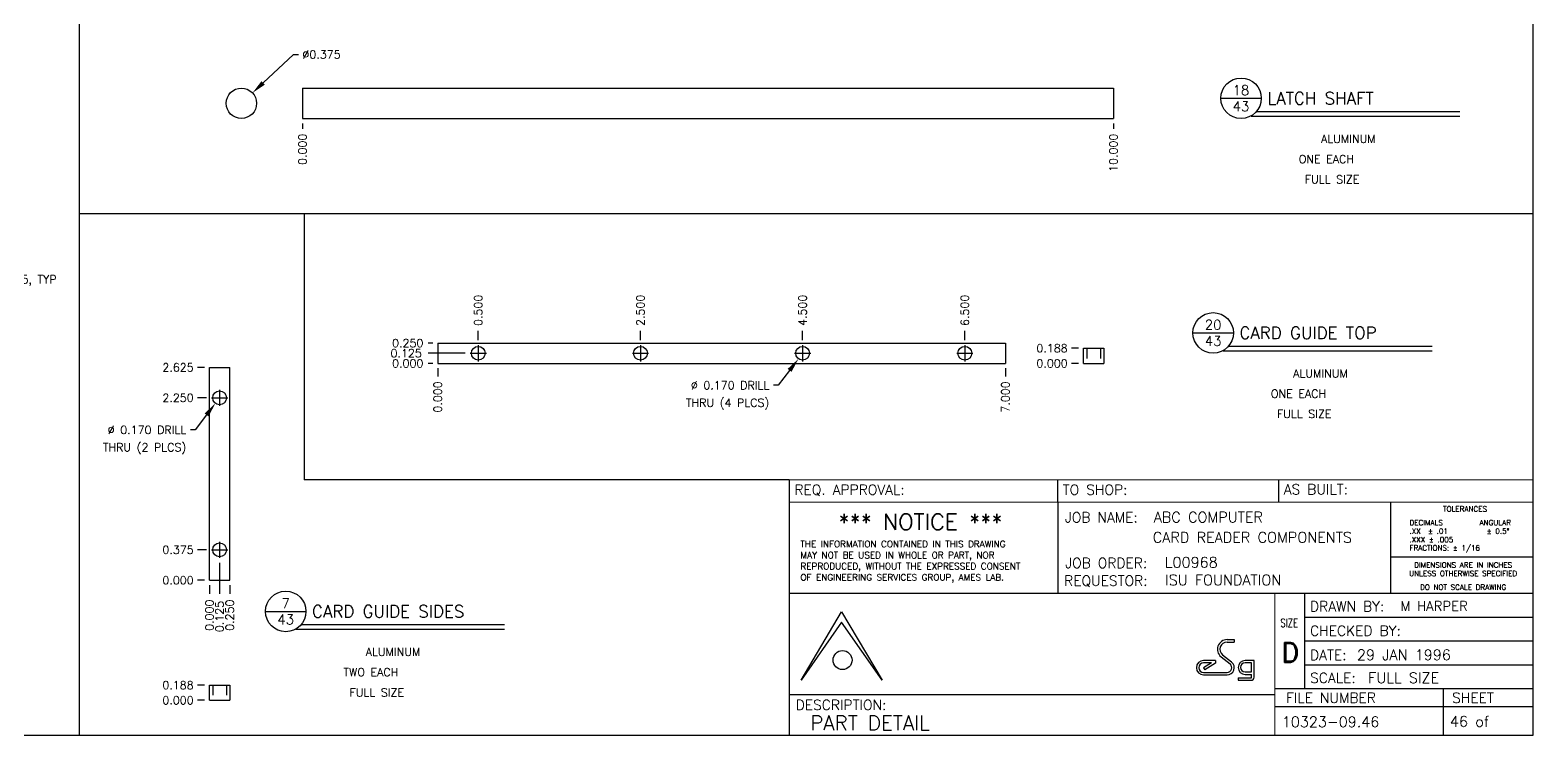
# Model space of a CAD drawing. Extents: x 0 to 33, y 0 to 21.
# Drawn here: x 14.46 to 33.01, y -0.01 to 8.7 of the extents above; entities that cross this region are included whole.
import ezdxf
from ezdxf.enums import TextEntityAlignment as Align

# ---------------------------------------------------------------- set-up
doc = ezdxf.new("R2010")
doc.units = 0
doc.header["$MEASUREMENT"] = 0
doc.linetypes.add('HIDDEN2', pattern=[0.1875, 0.125, -0.0625])
doc.layers.get('0').update_dxf_attribs({"linetype": 'CONTINUOUS'})
doc.layers.get('DEFPOINTS').update_dxf_attribs({"linetype": 'CONTINUOUS'})
for name, color, linetype in [('BORDER', 5, 'CONTINUOUS'), ('DIM', 1, 'CONTINUOUS'), ('HIDDEN2', 6, 'HIDDEN2'), ('OBJECT', 3, 'CONTINUOUS'), ('TEXT', 1, 'CONTINUOUS')]:
    doc.layers.add(name, color=color, linetype=linetype)
doc.styles.add('ADESK_C$1$ADESK_C$0$ADESK1', font='romans')
doc.styles.add('ADESK_C$1$ADESK_C$0$SIZE', font='romand')
doc.styles.add('BORDERTEXTM', font='romans', dxfattribs={"height": 0.125})
doc.styles.add('ROMANS', font='romans')
doc.styles.add('SIMPLEX', font='simplex.shx')
doc.styles.add('TITLE', font='italic')
doc.dimstyles.new('STANDARD$4', dxfattribs={"dimtxt": 0.1, "dimasz": 0.18, "dimexe": 0.18, "dimexo": 0.063, "dimgap": 0.1, "dimtad": 0, "dimtih": 1, "dimtoh": 1, "dimdec": 3, "dimzin": 0, "dimdsep": 46, "dimtxsty": 'SIMPLEX', "dimcen": 0.1, "dimclrd": 1, "dimclre": 1, "dimclrt": 1, "dimadec": 0, "dimazin": 0, "dimtfac": 0.8, "dimtdec": 3, "dimtofl": 0, "dimtmove": 0, "dimatfit": 0, "dimfxl": 1, "dimtolj": 1, "dimtzin": 0, "dimarcsym": 0})

# ---------------------------------------------------------------- blocks, each defined once
blk = doc.blocks.new('*D68')
at = {"color": 1, "linetype": 'ByBlock', "transparency": 16777216}
for p, q in [((10.695, 30.401), (11.655, 30.962)), ((11.655, 30.962), (11.835, 30.962)), ((10.332, 30.247), (10.532, 30.247)), ((10.432, 30.147), (10.432, 30.347))]:
    blk.add_line(p, q, dxfattribs=at)
blk.add_solid([(10.68, 30.427), (10.711, 30.375), (10.54, 30.31)], dxfattribs=at)
at = {"layer": 'DEFPOINTS', "color": 0, "linetype": 'ByBlock', "transparency": 16777216}
for p in [(10.432, 30.247), (10.54, 30.31)]:
    blk.add_point(p, dxfattribs=at)
at = {"color": 1, "linetype": 'ByBlock', "transparency": 16777216, "insert": (12.382, 30.962), "char_height": 0.1, "attachment_point": 5, "style": 'SIMPLEX'}
blk.add_mtext('\\A1;{R0.125, TYP}', dxfattribs=at)
blk = doc.blocks.new('T-BLK')
for p, q in [((-1.758, 1.75), (-1.758, 2.875)), ((-2.816, 0.576), (-2.816, 1.75))]:
    blk.add_line(p, q)
at = {"layer": 'BORDER'}
for p, q in [((-5.863, 2.875), (-5.863, 1.75)), ((-3.187, 0.576), (0, 0.576))]:
    blk.add_line(p, q, dxfattribs=at)
at = {"layer": 'BORDER', "linetype": 'Continuous'}
blk.add_line((-1.758, 2.199), (0, 2.199), dxfattribs=at)
at = {"layer": 'BORDER', "const_width": 0.0156}
for points in [[(0, 3.151), (-9.174, 3.151)], [(-9.174, 3.151), (-9.174, 0)], [(0, 2.875), (-9.174, 2.875)], [(0, 1.75), (-9.174, 1.75)], [(-3.187, 0), (-3.187, 1.75)], [(0, 0.576), (-3.187, 0.576)], [(-9.174, 0.5), (-3.187, 0.5)]]:
    blk.add_lwpolyline(points, dxfattribs=at)
at = {"layer": 'DIM'}
for p, q in [((-2.816, 1.456), (0, 1.456)), ((-2.816, 1.163), (0, 1.163)), ((-2.816, 0.869), (0, 0.869))]:
    blk.add_line(p, q, dxfattribs=at)
for points in [[(-1.107, 0.004), (-1.107, 0.576)], [(0, 0.353), (-3.187, 0.353)]]:
    blk.add_lwpolyline(points, dxfattribs=at)
at = {"layer": 'OBJECT'}
for p, q in [((-9.029, 0.678), (-8.529, 1.521)), ((-8.529, 1.521), (-8.029, 0.678)), ((-8.529, 1.396), (-9.029, 0.678)), ((-8.029, 0.678), (-8.529, 1.396)), ((-3.776, 1.18), (-3.687, 1.18)), ((-3.776, 1.15), (-3.687, 1.15)), ((-3.687, 1.18), (-3.687, 1.15)), ((-3.85, 0.969), (-3.739, 0.88)), ((-3.831, 0.992), (-3.721, 0.904)), ((-3.917, 0.923), (-4.066, 0.923)), ((-3.968, 0.893), (-4.066, 0.834)), ((-3.968, 0.893), (-4.066, 0.893)), ((-4.066, 0.834), (-4.051, 0.808)), ((-4.066, 0.775), (-3.776, 0.775)), ((-4.066, 0.745), (-3.776, 0.745)), ((-3.917, 0.888), (-4.051, 0.808)), ((-3.917, 0.923), (-3.917, 0.888)), ((-3.443, 0.923), (-3.554, 0.923)), ((-3.473, 0.893), (-3.554, 0.893)), ((-3.554, 0.781), (-3.473, 0.781)), ((-3.554, 0.751), (-3.473, 0.751)), ((-3.473, 0.781), (-3.473, 0.893)), ((-3.473, 0.716), (-3.473, 0.751)), ((-3.443, 0.716), (-3.443, 0.923)), ((-3.64, 0.708), (-3.481, 0.708)), ((-3.64, 0.708), (-3.64, 0.678)), ((-3.64, 0.678), (-3.481, 0.678))]:
    blk.add_line(p, q, dxfattribs=at)
at = {"layer": 'OBJECT', "const_width": 0.0156}
for points in [[(-5.866, 2.875), (-5.866, 3.151)], [(-3.139, 2.875), (-3.139, 3.151)]]:
    blk.add_lwpolyline(points, dxfattribs=at)
at = {"layer": 'OBJECT'}
blk.add_circle((-8.518, 0.928), 0.117, dxfattribs=at)
for centre, radius, start, end in [((-3.776, 1.061), 0.119, 90, 231.3801), ((-3.776, 1.061), 0.0887, 90, 231.3801), ((-4.066, 0.834), 0.0887, 90, 270), ((-4.066, 0.834), 0.0587, 90, 270), ((-3.776, 0.834), 0.0887, 270, 51.3801), ((-3.776, 0.834), 0.0587, 270, 51.3801), ((-3.554, 0.837), 0.086, 90, 270), ((-3.554, 0.837), 0.056, 90, 270), ((-3.481, 0.716), 0.00793, 270, 0), ((-3.481, 0.716), 0.0379, 270, 0)]:
    blk.add_arc(centre, radius, start, end, dxfattribs=at)
at = {"layer": 'DIM', "style": 'ADESK_C$1$ADESK_C$0$ADESK1'}
for s, p in [('TOLERANCES', (-0.842, 2.759)), ('DIMENSIONS ARE IN INCHES', (-0.865, 2.068)), ('UNLESS OTHERWISE SPECIFIED', (-0.865, 1.963)), ('DO NOT SCALE DRAWING', (-0.865, 1.793))]:
    blk.add_text(s, height=0.065, dxfattribs=at).set_placement(p, align=Align.CENTER)
for s, p in [('DECIMALS', (-1.527, 2.59)), ('ANGULAR', (-0.663, 2.59)), ('.XX  %%P .01', (-1.527, 2.485)), ('.XXX %%P .005', (-1.527, 2.38)), ('  %%P 0.5%%D', (-0.663, 2.485)), ('FRACTIONS: %%P 1/16', (-1.527, 2.278))]:
    blk.add_text(s, height=0.065, dxfattribs=at).set_placement(p)
at = {"layer": 'OBJECT', "linetype": 'Continuous', "style": 'SIMPLEX'}
for tag, p in [('TITLE_LINE_ONE', (-4.681, 2.625)), ('TITLE_LINE_TWO', (-4.693, 2.377)), ('JO/WO/DAYSHEET', (-4.544, 2.068)), ('REQUESTOR', (-4.54, 1.85)), ('FILE_NUMBER', (-3.102, 0.102)), ('SHEET', (-1.028, 0.106))]:
    blk.add_attdef(tag, p, '', height=0.13, dxfattribs=at)
at = {"layer": 'OBJECT', "flags": 2}
for tag, p, height, style in [('TOP_LINE_LOGO', (-7.927, 1.339), 0.17, 'TITLE'), ('FIRST_LOGO_LINE', (-7.92, 1.113), 0.1, 'SIMPLEX'), ('SECOND_LOGO_LINE', (-7.92, 0.956), 0.085, 'SIMPLEX'), ('BOTTOM_LINE_LOGO', (-7.922, 0.718), 0.125, 'TITLE')]:
    blk.add_attdef(tag, p, '', height=height, dxfattribs=dict(at, style=style))
at = {"layer": 'OBJECT', "linetype": 'Continuous', "style": 'ADESK_C$1$ADESK_C$0$SIZE'}
blk.add_attdef('D', text='', height=0.25, dxfattribs=at).set_placement((-2.998, 0.896), align=Align.CENTER)
at = {"layer": 'OBJECT', "style": 'SIMPLEX'}
blk.add_attdef('DESCRIPTION', (-8.917, 0.062), '', height=0.18, dxfattribs=at)
at = {"layer": 'TEXT', "style": 'BORDERTEXTM'}
for s, p in [('REQ. APPROVAL:', (-9.112, 2.966)), ('TO SHOP:', (-5.803, 2.966)), ('AS BUILT:', (-3.077, 2.971)), ('JOB NAME:', (-5.777, 2.625)), ('JOB ORDER:', (-5.773, 2.062)), ('REQUESTOR:', (-5.785, 1.844)), ('DRAWN BY:', (-2.753, 1.528)), ('CHECKED BY:', (-2.753, 1.227)), ('DATE:', (-2.753, 0.928)), ('SCALE:', (-2.752, 0.645)), ('DESCRIPTION:', (-9.096, 0.312))]:
    blk.add_text(s, height=0.125, dxfattribs=at).set_placement(p)
at = {"layer": 'TEXT', "linetype": 'Continuous', "style": 'SIMPLEX'}
blk.add_text('*** NOTICE ***', height=0.2, dxfattribs=at).set_placement((-7.557, 2.532), align=Align.CENTER)
for s, p in [('THE INFORMATION CONTAINED IN THIS DRAWING', (-9.038, 2.319)), ('MAY NOT BE USED IN WHOLE OR PART, NOR', (-9.038, 2.182)), ('REPRODUCED, WITHOUT THE EXPRESSED CONSENT', (-9.038, 2.045)), ('OF ENGINEERING SERVICES GROUP, AMES LAB.', (-9.038, 1.908))]:
    blk.add_text(s, height=0.08, dxfattribs=at).set_placement(p)
at = {"layer": 'TEXT', "style": 'ADESK_C$1$ADESK_C$0$ADESK1', "width": 0.75}
blk.add_text('SIZE', height=0.1, dxfattribs=at).set_placement((-3.118, 1.335))
at = {"layer": 'TEXT', "style": 'BORDERTEXTM'}
for s, p in [('FILE NUMBER', (-2.495, 0.463)), ('SHEET', (-0.744, 0.463))]:
    blk.add_text(s, height=0.125, dxfattribs=at).set_placement(p, align=Align.MIDDLE)
at = {"layer": 'TEXT', "linetype": 'Continuous', "style": 'SIMPLEX'}
for tag, p, height in [('DRAWN_BY', (-1.639, 1.533), 0.12), ('DD_MON_YYYY', (-2.175, 0.927), 0.13), ('SCALE', (-2.036, 0.644), 0.13)]:
    blk.add_attdef(tag, p, '', height=height, dxfattribs=at)
blk = doc.blocks.new('P-TITLE')
at = {"layer": 'OBJECT'}
for p, q in [((-1.562, -0.638), (-1.062, -0.638)), ((1.387, -0.862), (-1.188, -0.862)), ((-1.113, -0.8), (1.387, -0.8))]:
    blk.add_line(p, q, dxfattribs=at)
blk.add_circle((-1.312, -0.638), 0.25, dxfattribs=at)
at = {"layer": 'OBJECT', "style": 'ROMANS'}
for tag, p in [('NO.', (-1.312, -0.538)), ('PAGE', (-1.312, -0.738))]:
    blk.add_attdef(tag, text='', height=0.12, dxfattribs=at).set_placement(p, align=Align.MIDDLE)
for tag, p, height in [('DESCRIPTION', (-0.988, -0.712), 0.15), ('MATERIAL', (-0.325, -1.188), 0.1), ('#_REQUIRED', (-0.6, -1.438), 0.1), ('SCALE', (-0.525, -1.688), 0.1)]:
    blk.add_attdef(tag, p, '', height=height, dxfattribs=at)
at = {"layer": 'OBJECT', "style": 'ROMANS', "flags": 2}
for tag, p in [('MATERIAL:', (-1.163, -1.188)), ('REQD:', (-1.163, -1.438)), ('SCALE:', (-1.163, -1.688))]:
    blk.add_attdef(tag, p, '', height=0.1, dxfattribs=at)

msp = doc.modelspace()

# ---------------------------------------------------------------- linework, layer by layer
at = {"layer": 'BORDER'}
for p, q in [((33, 0), (33, 21)), ((15.0666, 8.9079), (15.0666, 0)), ((15.0666, 6.4346), (33, 6.4346)), ((17.8421, 6.4346), (17.8421, 3.151)), ((23.8255, 3.151), (17.8421, 3.151)), ((0, 0), (33, 0))]:
    msp.add_line(p, q, dxfattribs=at)
at = {"layer": 'DIM'}
for p, q in [((17.3368, 8.0461), (17.711, 8.3966)), ((17.711, 8.3966), (17.771, 8.3966)), ((17.8221, 7.5474), (17.8221, 7.4802)), ((27.8221, 7.5474), (27.8221, 7.4802)), ((19.4296, 4.8367), (19.3728, 4.8367)), ((19.9896, 4.8717), (19.9896, 4.988)), ((21.9896, 4.8717), (21.9896, 4.988)), ((23.9896, 4.8717), (23.9896, 4.988)), ((25.9896, 4.8717), (25.9896, 4.988)), ((19.8296, 4.7117), (19.3728, 4.7117)), ((19.8896, 4.7117), (20.0896, 4.7117)), ((19.9896, 4.8117), (19.9896, 4.6117)), ((21.8896, 4.7117), (22.0896, 4.7117)), ((21.9896, 4.8117), (21.9896, 4.6117)), ((23.8896, 4.7117), (24.0896, 4.7117)), ((23.9896, 4.8117), (23.9896, 4.6117)), ((25.8896, 4.7117), (26.0896, 4.7117)), ((25.9896, 4.8117), (25.9896, 4.6117)), ((27.3934, 4.7742), (27.3041, 4.7742)), ((16.6145, 4.5377), (16.5252, 4.5377)), ((19.4296, 4.5867), (19.3728, 4.5867)), ((19.4896, 4.5267), (19.4896, 4.4256)), ((23.8293, 4.5007), (23.6892, 4.3163)), ((26.4896, 4.5267), (26.4896, 4.4256)), ((27.3934, 4.5867), (27.3041, 4.5867)), ((23.6892, 4.3163), (23.6292, 4.3163)), ((16.6395, 4.1622), (16.5252, 4.1622)), ((16.6995, 4.1622), (16.8995, 4.1622)), ((16.7995, 4.2622), (16.7995, 4.0622)), ((16.6392, 3.9511), (16.4991, 3.7668)), ((16.4991, 3.7668), (16.4391, 3.7668)), ((16.6395, 2.2877), (16.5252, 2.2877)), ((16.6995, 2.2877), (16.8995, 2.2877)), ((16.7995, 2.3877), (16.7995, 2.1877)), ((16.7995, 2.1277), (16.7995, 1.7459)), ((16.6145, 1.9127), (16.5252, 1.9127)), ((16.6745, 1.8527), (16.6745, 1.7459)), ((16.9245, 1.8527), (16.9245, 1.7459)), ((16.6145, 0.619), (16.5252, 0.619)), ((16.6145, 0.4315), (16.5252, 0.4315))]:
    msp.add_line(p, q, dxfattribs=at)
for points in [[(17.3573, 8.0242), (17.3163, 8.068), (17.2054, 7.923)], [(23.8054, 4.5188), (23.8531, 4.4825), (23.9381, 4.644)], [(16.6153, 3.9693), (16.6631, 3.933), (16.7481, 4.0945)]]:
    msp.add_solid(points, dxfattribs=at)
at = {"layer": 'HIDDEN2'}
for p, q in [((27.4934, 4.7742), (27.4934, 4.5867)), ((27.6634, 4.7742), (27.6634, 4.5867)), ((16.7145, 0.619), (16.7145, 0.4315)), ((16.8845, 0.619), (16.8845, 0.4315))]:
    msp.add_line(p, q, dxfattribs=at)
at = {"layer": 'OBJECT'}
for p, q in [((17.8221, 7.9824), (27.8221, 7.9824)), ((17.8221, 7.9824), (17.8221, 7.6074)), ((27.8221, 7.9824), (27.8221, 7.6074)), ((17.8221, 7.6074), (27.8221, 7.6074)), ((19.4896, 4.8367), (26.4896, 4.8367)), ((19.4896, 4.8367), (19.4896, 4.5867)), ((26.4896, 4.8367), (26.4896, 4.5867)), ((27.4534, 4.7742), (27.7034, 4.7742)), ((27.4534, 4.5867), (27.4534, 4.7742)), ((27.7034, 4.7742), (27.7034, 4.5867)), ((16.6745, 1.9127), (16.6745, 4.5377)), ((16.6745, 4.5377), (16.9245, 4.5377)), ((16.9245, 1.9127), (16.9245, 4.5377)), ((19.4896, 4.5867), (26.4896, 4.5867)), ((27.4534, 4.5867), (27.7034, 4.5867)), ((16.6745, 1.9127), (16.9245, 1.9127)), ((16.6745, 0.619), (16.9245, 0.619)), ((16.6745, 0.4315), (16.6745, 0.619)), ((16.9245, 0.619), (16.9245, 0.4315)), ((16.6745, 0.4315), (16.9245, 0.4315))]:
    msp.add_line(p, q, dxfattribs=at)
for centre, radius in [((17.0686, 7.7949), 0.1875), ((19.9896, 4.7117), 0.085), ((21.9896, 4.7117), 0.085), ((23.9896, 4.7117), 0.085), ((25.9896, 4.7117), 0.085), ((16.7995, 4.1622), 0.085), ((16.7995, 2.2877), 0.085)]:
    msp.add_circle(centre, radius, dxfattribs=at)

# ---------------------------------------------------------------- block references
at = {"layer": 'BORDER'}
ref = msp.add_blockref('P-TITLE', (30.7077, 8.4943), dxfattribs=at)
ref.add_attrib('SCALE', 'FULL SIZE', (30.1827, 6.8068), dxfattribs={"layer": 'TEXT', "height": 0.1, "style": 'ROMANS'})
ref.add_attrib('#_REQUIRED', 'ONE EACH', (30.1077, 7.0563), dxfattribs={"layer": 'TEXT', "height": 0.1, "style": 'ROMANS'})
ref.add_attrib('MATERIAL', 'ALUMINUM', (30.3827, 7.3068), dxfattribs={"layer": 'TEXT', "height": 0.1, "style": 'ROMANS'})
ref.add_attrib('NO.', '18', dxfattribs={"layer": 'TEXT', "height": 0.12, "style": 'ROMANS'}).set_placement((29.3952, 7.9568), align=Align.MIDDLE)
ref.add_attrib('DESCRIPTION', 'LATCH SHAFT', (29.7202, 7.7818), dxfattribs={"layer": 'OBJECT', "height": 0.15, "style": 'ROMANS'})
ref.add_attrib('PAGE', '43', dxfattribs={"layer": 'TEXT', "height": 0.12, "style": 'ROMANS'}).set_placement((29.3952, 7.7568), align=Align.MIDDLE)
ref = msp.add_blockref('P-TITLE', (30.3641, 5.6009), dxfattribs=at)
ref.add_attrib('SCALE', 'FULL SIZE', (29.8391, 3.9134), dxfattribs={"layer": 'TEXT', "height": 0.1, "style": 'ROMANS'})
ref.add_attrib('#_REQUIRED', 'ONE EACH', (29.7641, 4.1629), dxfattribs={"layer": 'TEXT', "height": 0.1, "style": 'ROMANS'})
ref.add_attrib('MATERIAL', 'ALUMINUM', (30.0391, 4.4134), dxfattribs={"layer": 'TEXT', "height": 0.1, "style": 'ROMANS'})
ref.add_attrib('NO.', '20', dxfattribs={"layer": 'TEXT', "height": 0.12, "style": 'ROMANS'}).set_placement((29.0516, 5.0634), align=Align.MIDDLE)
ref.add_attrib('DESCRIPTION', 'CARD GUIDE TOP', (29.3766, 4.8884), dxfattribs={"layer": 'OBJECT', "height": 0.15, "style": 'ROMANS'})
ref.add_attrib('PAGE', '43', dxfattribs={"layer": 'TEXT', "height": 0.12, "style": 'ROMANS'}).set_placement((29.0516, 4.8634), align=Align.MIDDLE)
ref = msp.add_blockref('P-TITLE', (18.9271, 2.166), dxfattribs=at)
ref.add_attrib('SCALE', 'FULL SIZE', (18.4021, 0.4785), dxfattribs={"layer": 'TEXT', "height": 0.1, "style": 'ROMANS'})
ref.add_attrib('#_REQUIRED', 'TWO EACH', (18.3271, 0.728), dxfattribs={"layer": 'TEXT', "height": 0.1, "style": 'ROMANS'})
ref.add_attrib('MATERIAL', 'ALUMINUM', (18.6021, 0.9785), dxfattribs={"layer": 'TEXT', "height": 0.1, "style": 'ROMANS'})
ref.add_attrib('NO.', '7', dxfattribs={"layer": 'TEXT', "height": 0.12, "style": 'ROMANS'}).set_placement((17.6146, 1.6285), align=Align.MIDDLE)
ref.add_attrib('DESCRIPTION', 'CARD GUIDE SIDES', (17.9396, 1.4535), dxfattribs={"layer": 'OBJECT', "height": 0.15, "style": 'ROMANS'})
ref.add_attrib('PAGE', '43', dxfattribs={"layer": 'TEXT', "height": 0.12, "style": 'ROMANS'}).set_placement((17.6146, 1.4285), align=Align.MIDDLE)
at = {"layer": 'DIM'}
ref = msp.add_blockref('T-BLK', (33, 0), dxfattribs=at)
ref.add_attrib('DESCRIPTION', 'PART DETAIL', (24.0833, 0.0622), dxfattribs={"layer": 'OBJECT', "height": 0.18, "style": 'SIMPLEX'})
ref.add_attrib('DRAWN_BY', 'M HARPER', (31.3606, 1.5332), dxfattribs={"layer": 'TEXT', "linetype": 'Continuous', "height": 0.12, "style": 'SIMPLEX'})
ref.add_attrib('FILE_NUMBER', '10323-09.46', (29.898, 0.1016), dxfattribs={"layer": 'OBJECT', "linetype": 'Continuous', "height": 0.13, "style": 'SIMPLEX'})
ref.add_attrib('JO/WO/DAYSHEET', 'L00968', (28.4564, 2.0685), dxfattribs={"layer": 'OBJECT', "linetype": 'Continuous', "height": 0.13, "style": 'SIMPLEX'})
ref.add_attrib('REQUESTOR', 'ISU FOUNDATION', (28.4598, 1.85), dxfattribs={"layer": 'OBJECT', "linetype": 'Continuous', "height": 0.13, "style": 'SIMPLEX'})
ref.add_attrib('TITLE_LINE_ONE', 'ABC COMPUTER', (28.3186, 2.625), dxfattribs={"layer": 'OBJECT', "linetype": 'Continuous', "height": 0.13, "style": 'SIMPLEX'})
ref.add_attrib('TITLE_LINE_TWO', 'CARD READER COMPONENTS', (28.3073, 2.3773), dxfattribs={"layer": 'OBJECT', "linetype": 'Continuous', "height": 0.13, "style": 'SIMPLEX'})
ref.add_attrib('DD_MON_YYYY', '29 JAN 1996', (30.8247, 0.927), dxfattribs={"layer": 'TEXT', "linetype": 'Continuous', "height": 0.13, "style": 'SIMPLEX'})
ref.add_attrib('D', 'D', dxfattribs={"layer": 'OBJECT', "linetype": 'Continuous', "height": 0.25, "style": 'ADESK_C$1$ADESK_C$0$SIZE'}).set_placement((30.002, 0.8965), align=Align.CENTER)
ref.add_attrib('SHEET', '46 of', (31.9725, 0.106), dxfattribs={"layer": 'OBJECT', "linetype": 'Continuous', "height": 0.13, "style": 'SIMPLEX'})
ref.add_attrib('SCALE', 'FULL SIZE', (30.964, 0.6444), dxfattribs={"layer": 'TEXT', "linetype": 'Continuous', "height": 0.13, "style": 'SIMPLEX'})

# ---------------------------------------------------------------- texts
at = {"layer": 'DIM', "style": 'SIMPLEX'}
msp.add_text('%%C0.375', height=0.1, dxfattribs=at).set_placement((17.821, 8.3466))
for s, p in [('0.000', (17.8721, 7.4202)), ('10.000', (27.8721, 7.4202)), ('0.000', (19.5396, 4.3656)), ('7.000', (26.5396, 4.3656)), ('0.000', (16.7245, 1.6735)), ('0.125', (16.8495, 1.6571)), ('0.250', (16.9745, 1.6735))]:
    msp.add_text(s, height=0.1, rotation=90, dxfattribs=at).set_placement(p, align=Align.RIGHT)
for s, p in [('0.500', (20.0396, 5.048)), ('2.500', (22.0396, 5.048)), ('4.500', (24.0396, 5.048)), ('6.500', (26.0396, 5.048))]:
    msp.add_text(s, height=0.1, rotation=90, dxfattribs=at).set_placement(p)
for s, p in [('0.250', (19.3128, 4.7867)), ('0.188', (27.2584, 4.7242)), ('0.125', (19.2932, 4.6617)), ('0.000', (19.3128, 4.5367)), ('0.000', (27.2584, 4.5367)), ('2.625', (16.4799, 4.4877)), ('%%C 0.170 DRILL', (23.5792, 4.2663)), ('2.250', (16.4799, 4.1122)), ('THRU (4 PLCS)', (23.5792, 4.0513)), ('%%C 0.170 DRILL', (16.3891, 3.7168)), ('THRU (2 PLCS)', (16.3891, 3.5018)), ('0.375', (16.4799, 2.2377)), ('0.000', (16.4799, 1.8627)), ('0.188', (16.4796, 0.569)), ('0.000', (16.4796, 0.3815))]:
    msp.add_text(s, height=0.1, dxfattribs=at).set_placement(p, align=Align.RIGHT)

# ---------------------------------------------------------------- dimensions: what is measured, and where the dimension line sits
at = {"layer": 'DIM'}
dim = msp.add_radius_dim(center=(12.4285, 4.8925), mpoint=(12.5364, 4.9556), text='{<>, TYP}', dimstyle='STANDARD$4', dxfattribs=at)
dim.commit()
dim.dimension.update_dxf_attribs({"geometry": '*D68', "text_midpoint": (14.3785, 5.6078), "dimtype": 164, "insert": (1.9963, -25.3543)})

doc.saveas('drawing.dxf')
